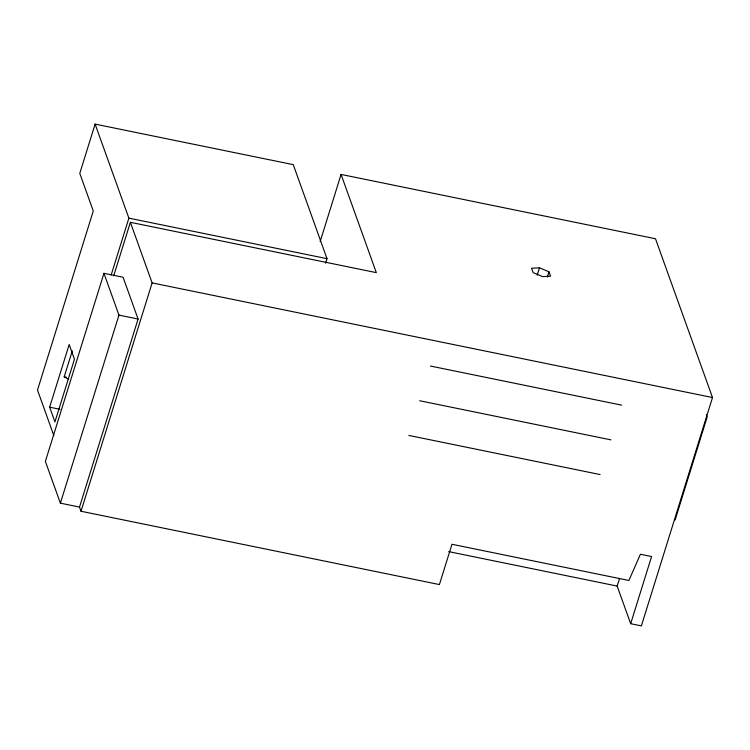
<?xml version="1.0" encoding="UTF-8"?>
<svg xmlns="http://www.w3.org/2000/svg" width="750" height="750" viewBox="0 0 750 750"><rect width="100%" height="100%" fill="white"/><g stroke="black" fill="none" stroke-linecap="round" stroke-linejoin="round"><path stroke-width="1.12" d="M325.622 263.128L327.009 258.675L293.259 164.644L95.119 124.116L79.781 173.372L93.281 210.975L37.5 390.066L53.859 435.637M49.65 407.194L69.178 344.513L74.456 359.222L54.928 421.903L49.65 407.194L59.869 409.284M68.213 379.059L64.191 376.828L72.272 350.887M79.509 507.075L138.075 319.031L123.075 277.238L103.95 273.328L45.375 461.372L60.384 503.166L79.509 507.075L81.009 511.256L439.416 584.569L451.969 544.275L628.875 580.462L640.434 554.25L651.591 556.528L630.666 623.691L641.381 625.884L712.5 397.538L655.491 238.744L341.072 174.431L320.138 241.631M111.178 274.95L128.878 218.138L95.119 124.116M113.719 275.784L130.378 222.319L376.322 272.634L341.072 174.431M60.384 503.166L118.95 315.113L103.95 273.328M81.009 511.256L152.128 282.909L130.378 222.319M537.188 275.194L539.484 267.825L548.981 271.8L550.566 276.197L542.644 276.609L533.147 272.634L531.562 268.238L539.484 267.825M547.341 277.069L548.981 271.8M630.666 623.691L617.166 586.078L619.566 578.372M675.103 519.956L707.175 416.972L706.388 414.769M128.878 218.138L327.009 258.675M152.128 282.909L712.5 397.538M430.481 366.047L621.731 405.169M118.95 315.113L138.075 319.031M419.672 400.744L610.922 439.866M408.863 435.441L600.112 474.562M64.191 376.828L66.319 377.259M448.725 551.625L617.166 586.078"/></g></svg>
